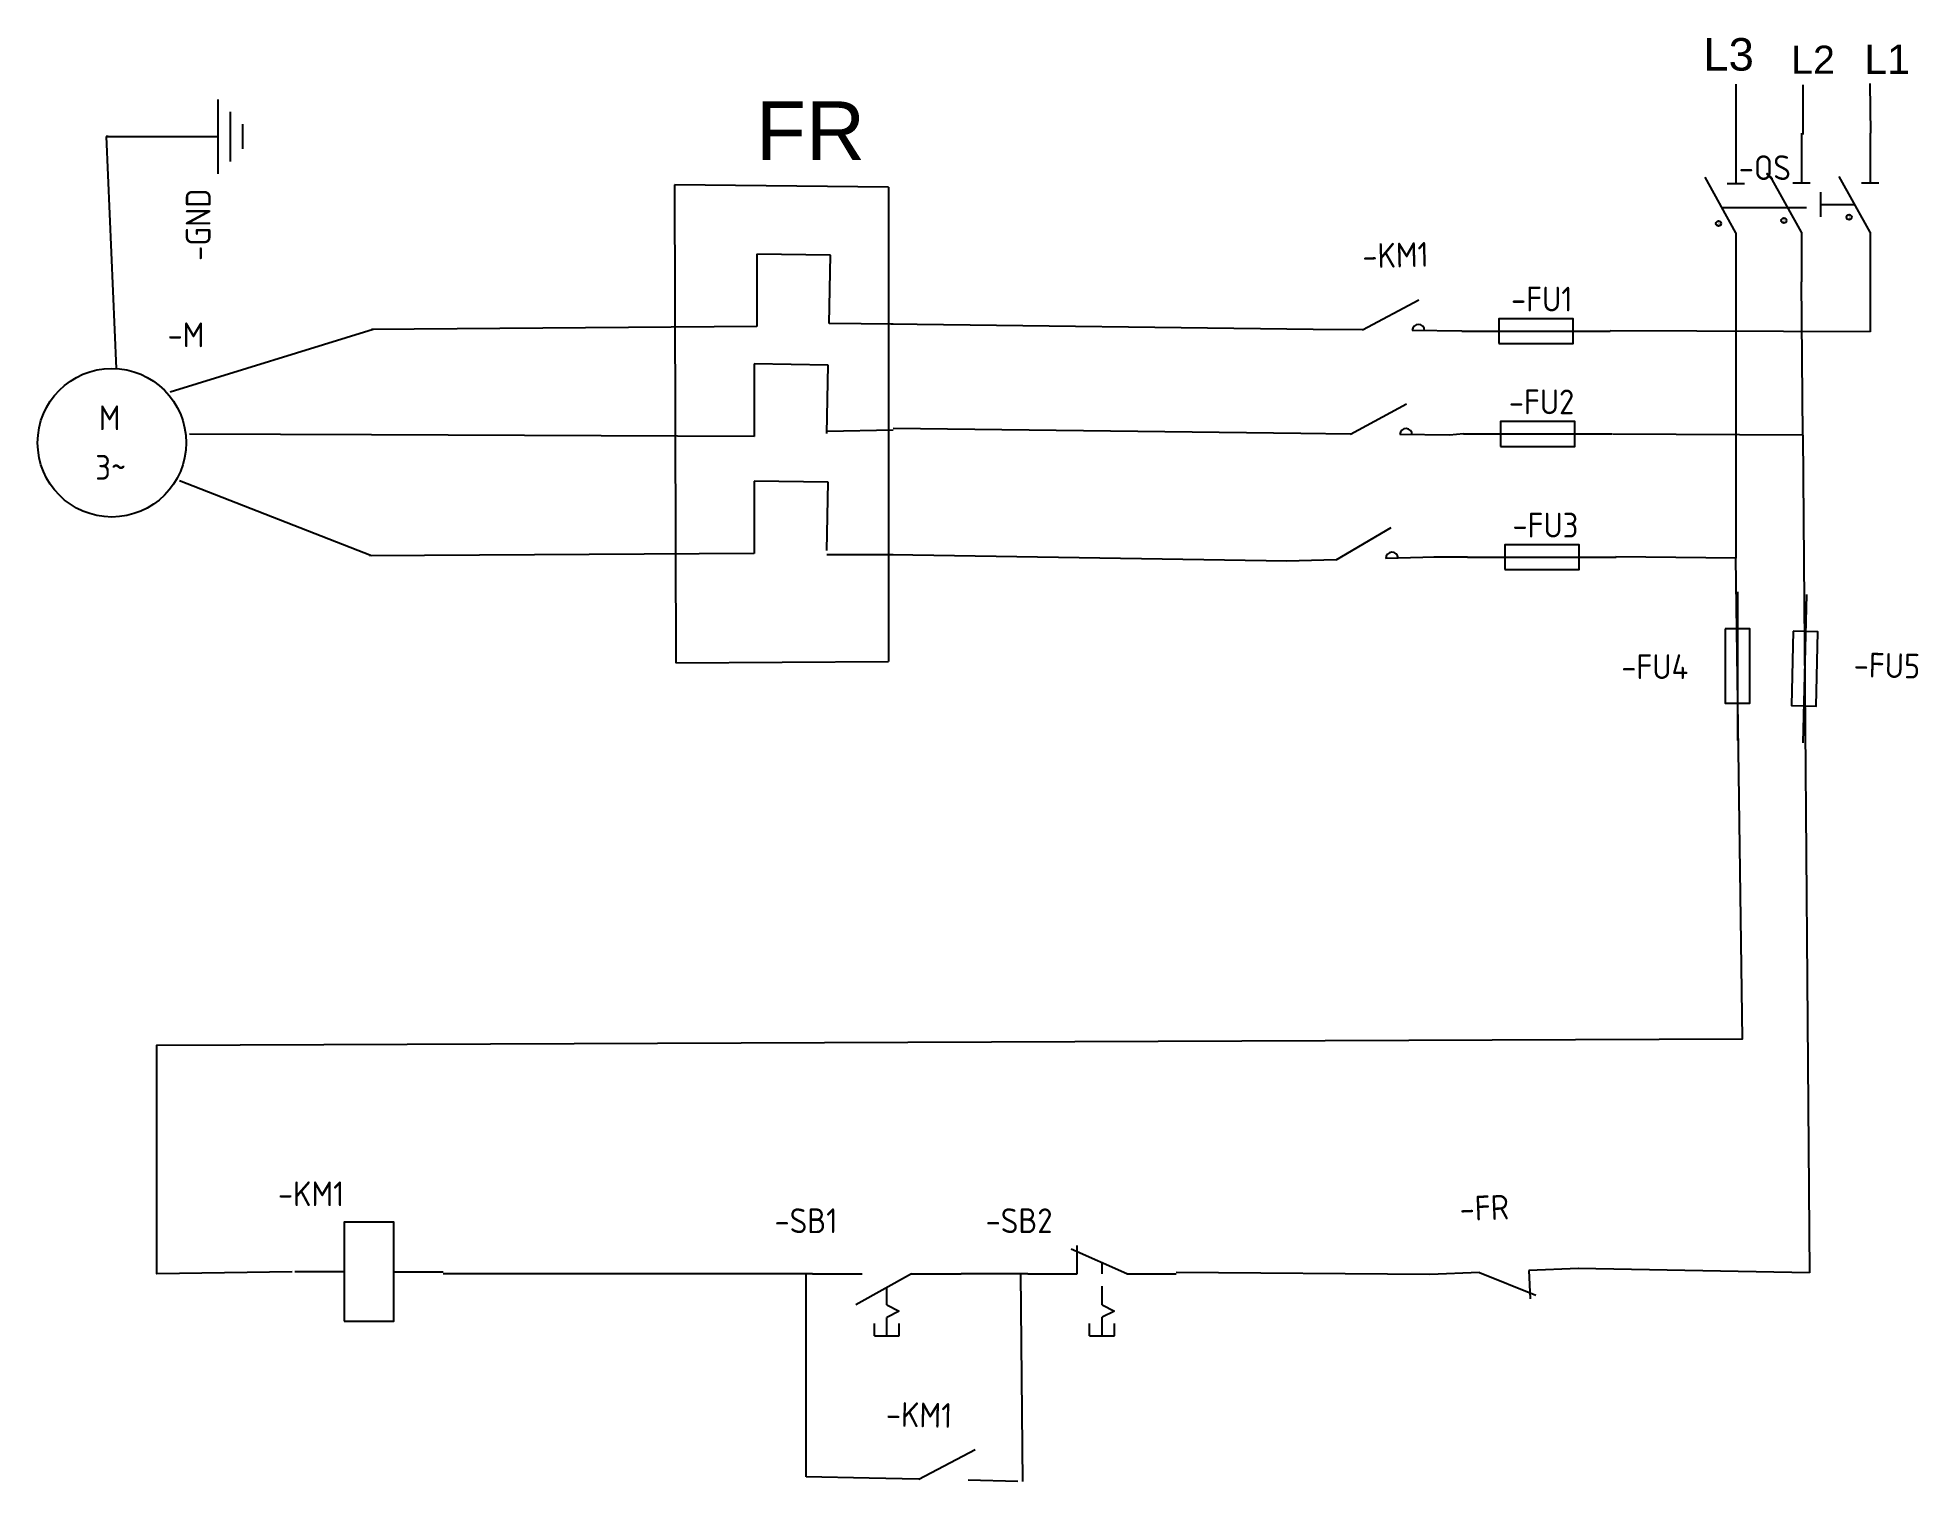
# Model space of a CAD drawing. Header units: millimetres. Extents: x 1749.6 to 1787.6, y 1945.8 to 1975.
import ezdxf
from ezdxf.enums import TextEntityAlignment as Align

# ---------------------------------------------------------------- set-up
doc = ezdxf.new("R2010")
doc.units = ezdxf.units.MM
for name, color, linetype in [('LINK', 9, 'Continuous'), ('MISC', 2, 'Continuous'), ('SYMS', 7, 'Continuous'), ('TAGS', 51, 'Continuous')]:
    doc.layers.add(name, color=color, linetype=linetype)
doc.styles.get("Standard").update_dxf_attribs({"font": 'arial.ttf'})
doc.styles.add('WD_IEC', font='isocp2.shx', dxfattribs={"width": 0.9})

# ---------------------------------------------------------------- blocks, each defined once
blk = doc.blocks.new('VDS11Q65')
for p, q in [((0, 7.5), (0, 2.5)), ((0, -2.5), (-3.12, 3.13)), ((-0.88, 2.5), (0.88, 2.5)), ((-5, 1.56), (-5, -0.94)), ((-5, 0.31), (-1.56, 0.31)), ((0, -2.5), (0, -7.5))]:
    blk.add_line(p, q)
at = {"style": 'WD_IEC'}
for tag, p in [('INST', (-8, 10.5)), ('LOC', (-8, 7)), ('TAG1', (-8, 2.77)), ('RATING1', (-8, -6.35)), ('DESC1', (-8, -14.35)), ('DESC2', (-8, -17.85)), ('DESC3', (-8, -21.35))]:
    blk.add_attdef(tag, text='', height=2.5, dxfattribs=at).set_placement(p, align=Align.RIGHT)
at = {"style": 'WD_IEC', "flags": 1}
for tag, p, height in [('X2TERM01', (0, 7.5), 0.32), ('MFG', (2.75, 6.5), 1.5), ('CAT', (2.75, 4), 1.5), ('X4LINK', (-6.42, 0), 0.32), ('X1LINK', (-0.5, 0), 0.32), ('X8TERM02', (0, -7.5), 0.32), ('ASSYCODE', (1, -9), 1), ('FAMILY', (1, -10.5), 1), ('CATDESC', (1, -12), 1), ('CONTACT', (1, -13.5), 1)]:
    blk.add_attdef(tag, p, '', height=height, dxfattribs=at)
at = {"style": 'WD_IEC'}
blk.add_attdef('TERM01', text='', height=2, rotation=90, dxfattribs=at).set_placement((-1, 7.5), align=Align.RIGHT)
blk.add_attdef('TERM02', (-1, -7.5), '', height=2, rotation=90, dxfattribs=at)
at = {"lineweight": 15, "style": 'WD_IEC'}
blk.add_attdef('XREF', text='', height=2.5, dxfattribs=at).set_placement((-8, -10.35), align=Align.RIGHT)
blk = doc.blocks.new('VDS21Q65')
for p, q in [((0, 7.5), (0, 2.5)), ((0, -2.5), (-3.12, 3.13)), ((-0.88, 2.5), (0.88, 2.5)), ((0, -2.5), (0, -7.5))]:
    blk.add_line(p, q)
at = {"style": 'WD_IEC'}
for tag, p in [('INST', (-7.3, 9.14)), ('LOC', (-7.3, 5.64)), ('TAG2', (-7.3, 1.4)), ('RATING1', (-8, -6.66)), ('DESC1', (-8, -14.66)), ('DESC2', (-8, -18.16)), ('DESC3', (-8, -21.66))]:
    blk.add_attdef(tag, text='', height=2.5, dxfattribs=at).set_placement(p, align=Align.RIGHT)
at = {"style": 'WD_IEC', "flags": 1}
for tag, p, height in [('X2TERM01', (0, 7.5), 0.32), ('X4LINK', (-3.29, 0), 0.32), ('X1LINK', (-0.5, 0), 0.32), ('X8TERM02', (0, -7.5), 0.32), ('FAMILY', (1, -10.81), 1), ('CONTACT', (1, -13.81), 1)]:
    blk.add_attdef(tag, p, '', height=height, dxfattribs=at)
at = {"style": 'WD_IEC'}
blk.add_attdef('TERM01', text='', height=2, rotation=90, dxfattribs=at).set_placement((-1, 7.5), align=Align.RIGHT)
blk.add_attdef('TERM02', (-1, -7.5), '', height=2, rotation=90, dxfattribs=at)
at = {"lineweight": 15, "style": 'WD_IEC'}
blk.add_attdef('XREF', text='', height=2.5, dxfattribs=at).set_placement((-8, -10.66), align=Align.RIGHT)
blk = doc.blocks.new('HFU1')
blk.add_line((-7.5, 0), (7.5, 0))
blk.add_lwpolyline([(-3.75, -1.25), (3.75, -1.25), (3.75, 1.25), (-3.75, 1.25)], close=True)
at = {"style": 'WD_IEC'}
for tag, p in [('INST', (-5, 11.12)), ('LOC', (-5, 7.62)), ('TAG1', (-5, 4.12)), ('RATING1', (-5, -7.5)), ('DESC1', (-5, -15)), ('DESC2', (-5, -18.5)), ('DESC3', (-5, -22))]:
    blk.add_attdef(tag, text='', height=2.5, dxfattribs=at).set_placement(p, align=Align.RIGHT)
for tag, p, height, flags in [('MFG', (4.92, 12.12), 1.5, 9), ('CAT', (4.92, 9.62), 1.5, 9), ('TERM01', (-7.5, 1), 2, 8), ('X4TERM01', (-7.5, 0), 0.32, 1), ('X2LINK', (0, 1.25), 0.32, 1), ('X1TERM02', (7.5, 0), 0.32, 1), ('X8LINK', (0, -1.25), 0.32, 1), ('ASSYCODE', (12.25, -2.75), 1, 1), ('FAMILY', (12.25, -4.25), 1, 1), ('CATDESC', (12.25, -5.75), 1, 1)]:
    blk.add_attdef(tag, p, '', height=height, dxfattribs=dict(at, flags=flags))
at = {"style": 'WD_IEC', "flags": 8}
blk.add_attdef('TERM02', text='', height=2, dxfattribs=at).set_placement((7.5, 1), align=Align.RIGHT)
at = {"lineweight": 15, "style": 'WD_IEC'}
blk.add_attdef('XREF', text='', height=2.5, dxfattribs=at).set_placement((-5, -11.25), align=Align.RIGHT)
blk = doc.blocks.new('VMS21P')
for p, q in [((0, 7.5), (0, 2.5)), ((0, -2.5), (-3.125, 3.125)), ((0, -2.5), (0, -7.5))]:
    blk.add_line(p, q)
blk.add_arc((0, 3.125), 0.625, 90, 270)
at = {"style": 'WD_IEC'}
for tag, p in [('INST', (-5.25, 7.75)), ('LOC', (-5.25, 4.25)), ('TAG2', (-5.25, 0.75)), ('XREF', (-5.25, -3.75)), ('DESC1', (-5.25, -7.6)), ('DESC2', (-5.25, -11.1)), ('DESC3', (-5.25, -14.6))]:
    blk.add_attdef(tag, text='', height=2.5, dxfattribs=at).set_placement(p, align=Align.RIGHT)
at = {"style": 'WD_IEC', "flags": 1}
for tag, p, height in [('X2TERM01', (0, 7.5), 0.32), ('X4LINK', (-2, 0), 0.32), ('X1LINK', (-0.5, 0), 0.32), ('CONTACT', (4, -3.5), 1), ('FAMILY', (4, -5), 1), ('X8TERM02', (0, -7.5), 0.32)]:
    blk.add_attdef(tag, p, '', height=height, dxfattribs=at)
at = {"style": 'WD_IEC'}
blk.add_attdef('TERM01', text='', height=2, rotation=90, dxfattribs=at).set_placement((-1, 7.5), align=Align.RIGHT)
blk.add_attdef('TERM02', (-1, -7.5), '', height=2, rotation=90, dxfattribs=at)
blk = doc.blocks.new('VMO13')
blk.add_circle((0, 0), 7.5)
at = {"style": 'WD_IEC'}
for tag, p in [('INST', (-12.61, 12.75)), ('LOC', (-12.61, 9.25)), ('TAG1', (-12.61, 5.75)), ('DESC1', (-12.61, 1.5)), ('DESC2', (-12.61, -2)), ('DESC3', (-12.61, -5.5)), ('RATING1', (-12.61, -9)), ('RATING2', (-12.61, -12.5)), ('RATING3', (-12.61, -16)), ('RATING4', (-12.61, -19.5))]:
    blk.add_attdef(tag, text='', height=2.5, dxfattribs=at).set_placement(p, align=Align.RIGHT)
blk.add_attdef('TERM02', (-0.69, 7.75), '', height=2, rotation=90, dxfattribs=at)
at = {"style": 'WD_IEC', "flags": 1}
for tag, p, height in [('MFG', (12.75, 9), 1.5), ('X2TERM02', (0, 7.5), 0.32), ('CAT', (12.75, 6.5), 1.5), ('X0TERM01', (-6.4, 3.9), 0.32), ('X0TERM03', (6.4, 3.9), 0.32), ('X4LINK', (-7.5, 0), 0.32), ('X1LINK', (7.5, 0), 0.32), ('X8TERM04', (0, -7.5), 0.32), ('ASSYCODE', (1, -9), 1), ('FAMILY', (1, -10.5), 1), ('CATDESC', (1, -12), 1)]:
    blk.add_attdef(tag, p, '', height=height, dxfattribs=at)
at = {"style": 'WD_IEC'}
for tag, p in [('TERM01', (-7.35, 4.34)), ('TERM03', (9.35, 4.53)), ('TERM04', (-0.59, -7.92))]:
    blk.add_attdef(tag, text='', height=2, rotation=90, dxfattribs=at).set_placement(p, align=Align.RIGHT)
for tag, p in [('M', (-0.22, 1.27)), ('3~', (-0.12, -3.73))]:
    blk.add_attdef(tag, text='', height=2.5, dxfattribs=at).set_placement(p, align=Align.CENTER)
at = {"lineweight": 15, "style": 'WD_IEC'}
blk.add_attdef('XREF', text='', height=2.5, dxfattribs=at).set_placement((-12.61, -23), align=Align.RIGHT)
blk = doc.blocks.new('VGND2')
for p, q in [((0, 0), (0, -5)), ((-3.75, -5), (3.75, -5)), ((-2.5, -6.25), (2.5, -6.25)), ((-1.25, -7.5), (1.25, -7.5))]:
    blk.add_line(p, q)
at = {"style": 'WD_IEC'}
for tag, p in [('INST', (-5.25, 2.75)), ('LOC', (-5.25, -0.75)), ('TAG1', (-5.25, -4.25))]:
    blk.add_attdef(tag, text='', height=2.5, dxfattribs=at).set_placement(p, align=Align.RIGHT)
at = {"style": 'WD_IEC', "flags": 1}
blk.add_attdef('X2TERM01', (0, 0), '', height=0.32, dxfattribs=at)
blk = doc.blocks.new('VCR22')
for p, q in [((0, 7.5), (0, 2.5)), ((0, -2.5), (2.5, 3.12)), ((0, 2.5), (2.87, 2.5)), ((0, -2.5), (0, -7.5))]:
    blk.add_line(p, q)
at = {"style": 'WD_IEC'}
for tag, p in [('INST', (-5.25, 7.75)), ('LOC', (-5.25, 4.25)), ('TAG2', (-5.25, 0.75)), ('XREF', (-5.25, -3.75)), ('DESC1', (-5.25, -7.6)), ('DESC2', (-5.25, -11.1)), ('DESC3', (-5.25, -14.6))]:
    blk.add_attdef(tag, text='', height=2.5, dxfattribs=at).set_placement(p, align=Align.RIGHT)
at = {"style": 'WD_IEC', "flags": 1}
for tag, p, height in [('X2TERM01', (0, 7.5), 0.32), ('X4LINK', (-2, 0), 0.32), ('X1LINK', (1.11, 0), 0.32), ('CONTACT', (4, -3.5), 1), ('COMMON', (5.25, -4.75), 1), ('FAMILY', (4, -5), 1), ('X8TERM02', (0, -7.5), 0.32)]:
    blk.add_attdef(tag, p, '', height=height, dxfattribs=at)
at = {"style": 'WD_IEC'}
blk.add_attdef('TERM01', text='', height=2, rotation=90, dxfattribs=at).set_placement((-1, 7.5), align=Align.RIGHT)
blk.add_attdef('TERM02', (-1, -7.5), '', height=2, rotation=90, dxfattribs=at)
blk = doc.blocks.new('HPB12L')
for p, q in [((2.5, 0), (-3.13, 2.5)), ((-2.5, 0), (-2.5, 2.87)), ((-7.5, 0), (-2.5, 0)), ((0, 0), (0, 1.11)), ((2.5, 0), (7.5, 0)), ((0, -3.13), (0, -1.25)), ((0, -3.13), (1.25, -3.75)), ((1.25, -3.75), (0, -4.38)), ((-1.25, -6.25), (-1.25, -5)), ((0, -6.25), (0, -4.38)), ((1.25, -6.25), (1.25, -5)), ((-1.25, -6.25), (1.25, -6.25))]:
    blk.add_line(p, q)
at = {"style": 'WD_IEC'}
for tag, p in [('INST', (-5, 11.12)), ('LOC', (-5, 7.62)), ('TAG1', (-5, 4.12)), ('DESC1', (-5, -11.25)), ('DESC2', (-5, -14.75)), ('DESC3', (-5, -18.25))]:
    blk.add_attdef(tag, text='', height=2.5, dxfattribs=at).set_placement(p, align=Align.RIGHT)
for tag, p, height, flags in [('MFG', (4.92, 12.12), 1.5, 9), ('CAT', (4.92, 9.62), 1.5, 9), ('TERM01', (-7.5, 1), 2, 8), ('X2LINK', (0, 1.74), 0.32, 1), ('X4TERM01', (-7.5, 0), 0.32, 1), ('X1TERM02', (7.5, 0), 0.32, 1), ('ASSYCODE', (3.5, -2.75), 1, 1), ('FAMILY', (3.5, -4.25), 1, 1), ('CATDESC', (3.5, -5.75), 1, 1), ('CONTACT', (3.5, -7.5), 1, 1), ('COMMON', (4.75, -8.75), 1, 1)]:
    blk.add_attdef(tag, p, '', height=height, dxfattribs=dict(at, flags=flags))
at = {"style": 'WD_IEC', "flags": 8}
blk.add_attdef('TERM02', text='', height=2, dxfattribs=at).set_placement((7.5, 1), align=Align.RIGHT)
at = {"lineweight": 15, "style": 'WD_IEC'}
blk.add_attdef('XREF', text='', height=2.5, dxfattribs=at).set_placement((-5, -7.5), align=Align.RIGHT)
blk = doc.blocks.new('HPB11L')
for p, q in [((-7.5, 0), (-2.5, 0)), ((2.5, 0), (-3.12, -3.12)), ((2.5, 0), (7.5, 0)), ((0, -3.12), (0, -1.39)), ((0, -3.12), (1.25, -3.75)), ((1.25, -3.75), (0, -4.38)), ((-1.25, -6.25), (-1.25, -5)), ((0, -6.25), (0, -4.38)), ((1.25, -6.25), (1.25, -5)), ((-1.25, -6.25), (1.25, -6.25))]:
    blk.add_line(p, q)
at = {"style": 'WD_IEC'}
for tag, p in [('INST', (-5, 11.12)), ('LOC', (-5, 7.62)), ('TAG1', (-5, 4.12)), ('DESC1', (-5, -11.25)), ('DESC2', (-5, -14.75)), ('DESC3', (-5, -18.25))]:
    blk.add_attdef(tag, text='', height=2.5, dxfattribs=at).set_placement(p, align=Align.RIGHT)
for tag, p, height, flags in [('MFG', (4.92, 12.12), 1.5, 9), ('CAT', (4.92, 9.62), 1.5, 9), ('TERM01', (-7.5, 1), 2, 8), ('X4TERM01', (-7.5, 0), 0.32, 1), ('X2LINK', (0, 0), 0.32, 1), ('X1TERM02', (7.5, 0), 0.32, 1), ('ASSYCODE', (3.5, -2.75), 1, 1), ('FAMILY', (3.5, -4.25), 1, 1), ('CATDESC', (3.5, -5.75), 1, 1), ('CONTACT', (3.5, -7.5), 1, 1), ('COMMON', (4.75, -8.75), 1, 1)]:
    blk.add_attdef(tag, p, '', height=height, dxfattribs=dict(at, flags=flags))
at = {"style": 'WD_IEC', "flags": 8}
blk.add_attdef('TERM02', text='', height=2, dxfattribs=at).set_placement((7.5, 1), align=Align.RIGHT)
at = {"lineweight": 15, "style": 'WD_IEC'}
blk.add_attdef('XREF', text='', height=2.5, dxfattribs=at).set_placement((-5, -7.5), align=Align.RIGHT)
blk = doc.blocks.new('HMS1')
for p, q in [((-2.5, 0), (-7.5, 0)), ((2.5, 0), (7.5, 0))]:
    blk.add_line(p, q)
blk.add_lwpolyline([(-2.5, -5), (2.5, -5), (2.5, 5), (-2.5, 5)], close=True)
at = {"style": 'WD_IEC'}
for tag, p in [('INST', (-2.5, 13.62)), ('LOC', (-2.5, 10.12)), ('TAG1', (-2.5, 6.62)), ('DESC1', (-2.5, -10)), ('DESC2', (-2.5, -13.5)), ('DESC3', (-2.5, -17))]:
    blk.add_attdef(tag, text='', height=2.5, dxfattribs=at).set_placement(p, align=Align.RIGHT)
for tag, p, height, flags in [('MFG', (4.92, 12.12), 1.5, 9), ('CAT', (4.92, 9.62), 1.5, 9), ('X2LINK', (0, 5), 0.32, 1), ('TERM01', (-7.5, 1), 2, 8), ('X4TERM01', (-7.5, 0), 0.32, 1), ('X1TERM02', (7.5, 0), 0.32, 1), ('ASSYCODE', (3.5, -1.5), 1, 1), ('FAMILY', (3.5, -3), 1, 1), ('CATDESC', (3.5, -4.5), 1, 1), ('X8LINK', (0, -5), 0.32, 1)]:
    blk.add_attdef(tag, p, '', height=height, dxfattribs=dict(at, flags=flags))
at = {"style": 'WD_IEC', "flags": 8}
blk.add_attdef('TERM02', text='', height=2, dxfattribs=at).set_placement((7.5, 1), align=Align.RIGHT)
at = {"lineweight": 15, "style": 'WD_IEC'}
for tag, p in [('NO', (26.25, 0)), ('NC', (26.25, -4))]:
    blk.add_attdef(tag, text='', height=2.5, dxfattribs=at).set_placement(p, align=Align.RIGHT)
for tag, p in [('XREFNO', (27.75, 0)), ('XREFNC', (27.75, -4))]:
    blk.add_attdef(tag, p, '', height=2.5, dxfattribs=at)
blk = doc.blocks.new('VMS21')
for p, q in [((0, 7.5), (0, 2.5)), ((0, -2.5), (-3.125, 3.125)), ((0, -2.5), (0, -7.5))]:
    blk.add_line(p, q)
at = {"style": 'WD_IEC'}
for tag, p in [('INST', (-5.25, 7.75)), ('LOC', (-5.25, 4.25)), ('TAG2', (-5.25, 0.75)), ('XREF', (-5.25, -3.75)), ('DESC1', (-5.25, -7.6)), ('DESC2', (-5.25, -11.1)), ('DESC3', (-5.25, -14.6))]:
    blk.add_attdef(tag, text='', height=2.5, dxfattribs=at).set_placement(p, align=Align.RIGHT)
at = {"style": 'WD_IEC', "flags": 1}
for tag, p, height in [('X2TERM01', (0, 7.5), 0.32), ('X4LINK', (-2, 0), 0.32), ('X1LINK', (-0.5, 0), 0.32), ('CONTACT', (4, -3.5), 1), ('FAMILY', (4, -5), 1), ('X8TERM02', (0, -7.5), 0.32)]:
    blk.add_attdef(tag, p, '', height=height, dxfattribs=at)
at = {"style": 'WD_IEC'}
blk.add_attdef('TERM01', text='', height=2, rotation=90, dxfattribs=at).set_placement((-1, 7.5), align=Align.RIGHT)
blk.add_attdef('TERM02', (-1, -7.5), '', height=2, rotation=90, dxfattribs=at)

msp = doc.modelspace()

# ---------------------------------------------------------------- linework, layer by layer
for p, q in [((1783.932, 1974.016), (1783.932, 1973.016)), ((1785.286, 1974.001), (1785.286, 1973.003)), ((1786.635, 1974.032), (1786.647, 1973.027)), ((1751.059, 1972.958), (1751.018, 1972.958)), ((1751.018, 1972.958), (1752.279, 1972.958)), ((1751.018, 1972.958), (1751.219, 1968.273)), ((1766.818, 1971.939), (1762.499, 1971.987)), ((1762.499, 1971.987), (1762.523, 1962.33)), ((1766.818, 1971.939), (1766.818, 1962.355)), ((1765.646, 1970.562), (1764.158, 1970.587)), ((1764.158, 1970.587), (1764.158, 1969.124)), ((1765.623, 1969.183), (1765.646, 1970.562)), ((1783.932, 1970.014), (1783.932, 1964.443)), ((1785.281, 1966.929), (1785.256, 1970.027)), ((1786.642, 1970.027), (1786.642, 1969.018)), ((1756.415, 1969.06), (1752.312, 1967.798)), ((1764.158, 1969.124), (1756.376, 1969.059)), ((1766.915, 1969.168), (1765.623, 1969.183)), ((1775.394, 1969.065), (1766.867, 1969.168)), ((1786.642, 1969.018), (1781.394, 1969.034)), ((1765.598, 1968.343), (1764.109, 1968.368)), ((1764.109, 1968.368), (1764.109, 1966.904)), ((1765.574, 1966.964), (1765.598, 1968.343)), ((1766.915, 1967.026), (1765.575, 1967.001)), ((1775.147, 1966.964), (1766.916, 1967.064)), ((1756.376, 1966.933), (1752.705, 1966.946)), ((1764.109, 1966.904), (1756.376, 1966.933)), ((1778.43, 1966.952), (1778.146, 1966.927)), ((1785.281, 1966.929), (1781.444, 1966.951)), ((1785.281, 1966.929), (1785.419, 1950.01)), ((1756.376, 1964.491), (1752.501, 1966.004)), ((1765.598, 1965.978), (1764.109, 1966.002)), ((1764.109, 1966.002), (1764.109, 1964.539)), ((1765.574, 1964.599), (1765.598, 1965.978)), ((1764.109, 1964.539), (1756.337, 1964.491)), ((1766.915, 1964.514), (1765.572, 1964.514)), ((1774.862, 1964.381), (1766.891, 1964.514)), ((1778.514, 1964.462), (1777.833, 1964.463)), ((1783.932, 1964.443), (1781.504, 1964.469)), ((1762.523, 1962.33), (1766.818, 1962.355)), ((1765.286, 1949.986), (1757.829, 1949.986)), ((1765.154, 1945.889), (1765.154, 1949.986)), ((1769.631, 1949.987), (1768.286, 1949.987)), ((1769.483, 1949.987), (1769.525, 1945.797)), ((1777.752, 1949.975), (1772.631, 1950.018)), ((1785.419, 1950.01), (1780.743, 1950.095)), ((1766.429, 1945.862), (1765.154, 1945.889))]:
    msp.add_line(p, q)
msp.add_lwpolyline([(1754.774, 1950.03), (1752.043, 1949.988), (1752.043, 1954.608), (1784.066, 1954.734), (1783.932, 1964.443)])
for centre in [(1783.581, 1971.202), (1784.9, 1971.262), (1786.217, 1971.33)]:
    msp.add_circle(centre, 0.0529)
at = {"layer": 'LINK'}
msp.add_lwpolyline([(1783.642, 1971.527), (1785.358, 1971.527)], dxfattribs=at)

# ---------------------------------------------------------------- block references
at = {"layer": 'SYMS'}
ref = msp.add_blockref('VGND2', (1752.279, 1972.958), dxfattribs=dict(at, xscale=0.2, yscale=0.2, zscale=0.2, rotation=90))
ref.add_attrib('TAG1', '-GND', dxfattribs={"layer": 'TAGS', "height": 0.5, "rotation": 90, "style": 'WD_IEC'}).set_placement((1753.129, 1971.908), align=Align.RIGHT)
at = {"layer": 'SYMS', "xscale": 0.2, "yscale": 0.2, "zscale": 0.2}
for p in [(1783.932, 1971.514), (1785.256, 1971.527)]:
    msp.add_blockref('VDS21Q65', p, dxfattribs=at)
at = {"layer": 'SYMS'}
ref = msp.add_blockref('VDS11Q65', (1786.642, 1971.527), dxfattribs=dict(at, xscale=0.2, yscale=0.2, zscale=0.2))
ref.add_attrib('TAG1', '-QS', dxfattribs={"layer": 'TAGS', "height": 0.5, "style": 'WD_IEC'}).set_placement((1785.042, 1972.081), align=Align.RIGHT)
ref = msp.add_blockref('VMS21P', (1776.361, 1964.422), dxfattribs=dict(at, xscale=0.1999999999999999, yscale=0.1999999999999999, zscale=0.1999999999999999, rotation=271.581264535294))
ref.add_attrib('TAG2', '-KM1', dxfattribs={"layer": 'TAGS', "height": 0.5, "rotation": 1.5813, "style": 'WD_IEC'}).set_placement((1777.734, 1970.332), align=Align.RIGHT)
at = {"layer": 'SYMS', "xscale": 0.2, "yscale": 0.2, "zscale": 0.2, "rotation": 269.3041731614003}
for p in [(1776.894, 1969.047), (1776.647, 1966.945)]:
    msp.add_blockref('VMS21P', p, dxfattribs=at)
at = {"layer": 'SYMS'}
ref = msp.add_blockref('HFU1', (1779.894, 1969.028), dxfattribs=dict(at, xscale=0.2, yscale=0.2, zscale=0.2))
ref.add_attrib('TAG1', '-FU1', dxfattribs={"layer": 'TAGS', "height": 0.5, "style": 'WD_IEC'}).set_placement((1780.63, 1969.426), align=Align.RIGHT)
ref = msp.add_blockref('VMO13', (1751.136, 1966.775), dxfattribs=dict(at, xscale=0.2, yscale=0.2, zscale=0.2))
ref.add_attrib('M', 'M', dxfattribs={"layer": 'MISC', "height": 0.5, "style": 'WD_IEC'}).set_placement((1751.091, 1967.028), align=Align.CENTER)
ref.add_attrib('3~', '3~', dxfattribs={"layer": 'MISC', "height": 0.5, "style": 'WD_IEC'}).set_placement((1751.112, 1966.028), align=Align.CENTER)
ref.add_attrib('TAG1', '-M', dxfattribs={"layer": 'TAGS', "height": 0.5, "style": 'WD_IEC'}).set_placement((1753.004, 1968.705), align=Align.RIGHT)
ref = msp.add_blockref('HFU1', (1779.93, 1966.952), dxfattribs=dict(at, xscale=0.2, yscale=0.2, zscale=0.2))
ref.add_attrib('TAG1', '-FU2', dxfattribs={"layer": 'TAGS', "height": 0.5, "style": 'WD_IEC'}).set_placement((1780.667, 1967.35), align=Align.RIGHT)
ref = msp.add_blockref('HFU1', (1780.014, 1964.462), dxfattribs=dict(at, xscale=0.2, yscale=0.2, zscale=0.2))
ref.add_attrib('TAG1', '-FU3', dxfattribs={"layer": 'TAGS', "height": 0.5, "style": 'WD_IEC'}).set_placement((1780.75, 1964.86), align=Align.RIGHT)
ref = msp.add_blockref('HFU1', (1783.962, 1962.264), dxfattribs=dict(at, xscale=0.2, yscale=0.2, zscale=0.2, rotation=270))
ref.add_attrib('TAG1', '-FU4', dxfattribs={"layer": 'TAGS', "height": 0.5, "style": 'WD_IEC'}).set_placement((1782.969, 1962.001), align=Align.RIGHT)
ref = msp.add_blockref('HFU1', (1785.321, 1962.213), dxfattribs=dict(at, xscale=0.2, yscale=0.2, zscale=0.2, rotation=268.6671053193738))
ref.add_attrib('TAG1', '-FU5', dxfattribs={"layer": 'TAGS', "height": 0.5, "rotation": 358.6671, "style": 'WD_IEC'}).set_placement((1787.647, 1962.01), align=Align.RIGHT)
ref = msp.add_blockref('HMS1', (1756.329, 1950.03), dxfattribs=dict(at, xscale=0.2, yscale=0.2, zscale=0.2))
ref.add_attrib('TAG1', '-KM1', dxfattribs={"layer": 'TAGS', "height": 0.5, "style": 'WD_IEC'}).set_placement((1755.829, 1951.355), align=Align.RIGHT)
ref = msp.add_blockref('VCR22', (1779.251, 1950.035), dxfattribs=dict(at, xscale=0.2, yscale=0.2, zscale=0.2, rotation=272.2917836234302))
ref.add_attrib('TAG2', '-FR', dxfattribs={"layer": 'TAGS', "height": 0.5, "rotation": 362.2918, "style": 'WD_IEC'}).set_placement((1779.359, 1951.09), align=Align.RIGHT)
ref = msp.add_blockref('HPB11L', (1766.786, 1949.986), dxfattribs=dict(at, xscale=0.2, yscale=0.2, zscale=0.2))
ref.add_attrib('TAG1', '-SB1', dxfattribs={"layer": 'TAGS', "height": 0.5, "style": 'WD_IEC'}).set_placement((1765.786, 1950.811), align=Align.RIGHT)
ref = msp.add_blockref('HPB12L', (1771.131, 1949.987), dxfattribs=dict(at, xscale=0.2, yscale=0.2, zscale=0.2))
ref.add_attrib('TAG1', '-SB2', dxfattribs={"layer": 'TAGS', "height": 0.5, "style": 'WD_IEC'}).set_placement((1770.131, 1950.812), align=Align.RIGHT)
ref = msp.add_blockref('VMS21', (1767.928, 1945.829), dxfattribs=dict(at, xscale=0.2, yscale=0.2, zscale=0.2, rotation=268.7540049847869))
ref.add_attrib('TAG2', '-KM1', dxfattribs={"layer": 'TAGS', "height": 0.5, "rotation": 358.754, "style": 'WD_IEC'}).set_placement((1768.101, 1946.876), align=Align.RIGHT)

# ---------------------------------------------------------------- texts
for s, height, p in [('L3', 0.6567, (1783.274, 1974.291)), ('L2', 0.5679, (1785.048, 1974.227)), ('L1', 0.5926, (1786.526, 1974.225)), ('FR', 1.1846, (1764.141, 1972.484)), ('3', 0.0604, (1783.558, 1971.174)), ('2', 0.0604, (1784.877, 1971.234)), ('1', 0.0604, (1786.194, 1971.302))]:
    msp.add_text(s, height=height).set_placement(p)

doc.saveas('drawing.dxf')
